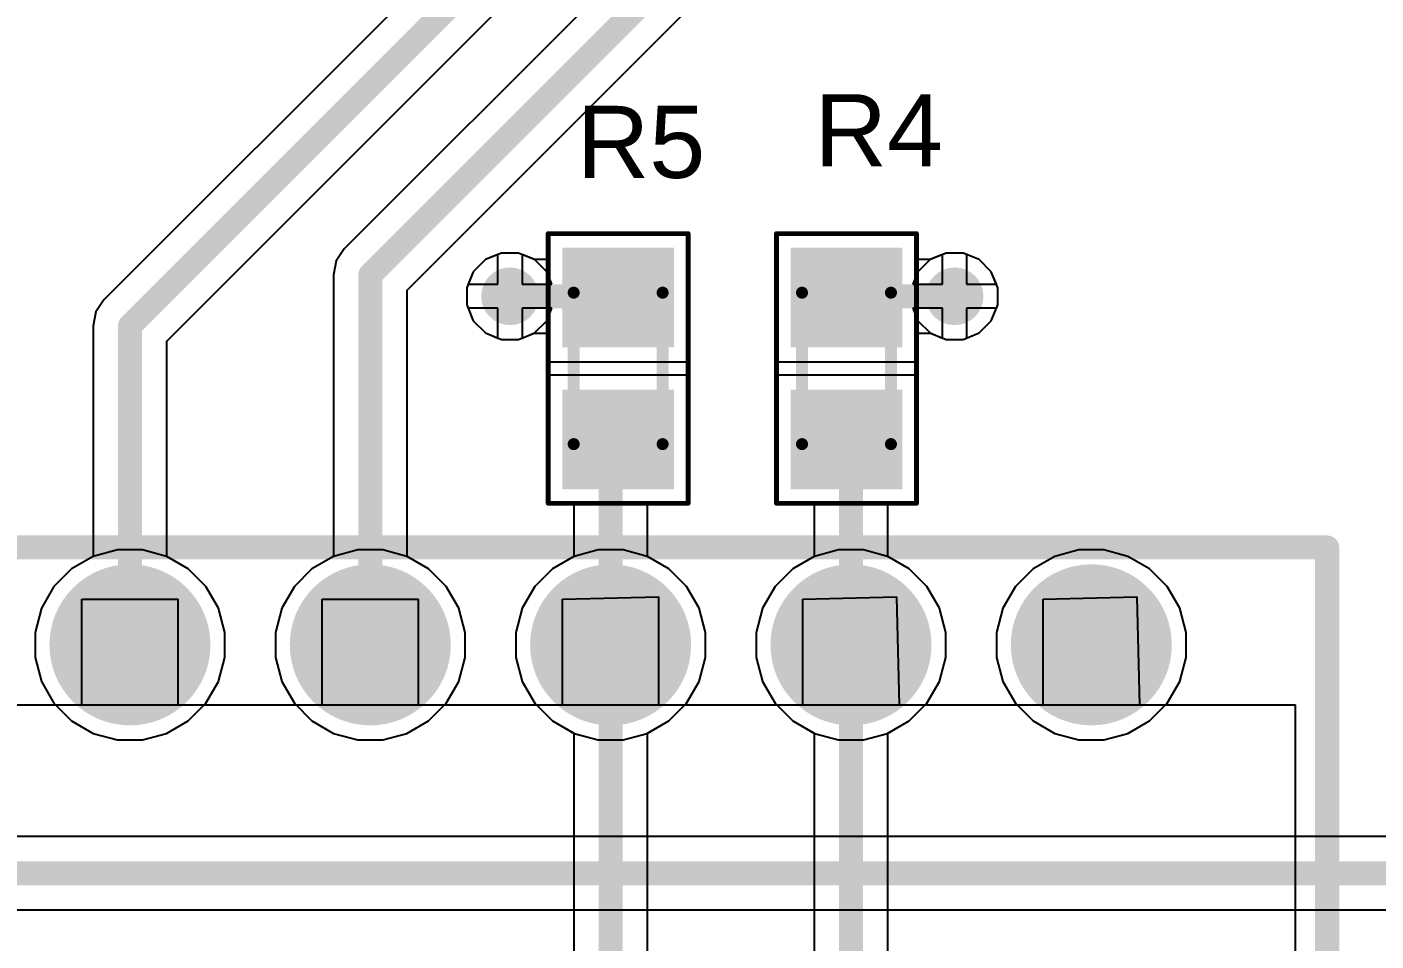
# Model space of a CAD drawing. Header units: inches. Extents: x 0.02 to 6.01, y 0.01 to 5.6.
# Drawn here: x 3.514 to 4.075, y 3.852 to 4.232 of the extents above; entities that cross this region are included whole.
import ezdxf

# ---------------------------------------------------------------- set-up
doc = ezdxf.new("R2010")
doc.units = ezdxf.units.IN
doc.header["$MEASUREMENT"] = 0
for name, color, linetype in [('Bottom Layer', 5, 'Continuous'), ('Bottom Solder', 6, 'Continuous'), ('Mechanical 13', 56, 'Continuous'), ('Mechanical 15', 56, 'Continuous'), ('Multi-Layer', 9, 'Continuous'), ('Pad Holes', 156, 'Continuous'), ('Top Layer', 1, 'Continuous'), ('Top Overlay', 2, 'Continuous'), ('Top Paste', 8, 'Continuous'), ('Top Solder', 216, 'Continuous'), ('Via Holes', 16, 'Continuous')]:
    doc.layers.add(name, color=color, linetype=linetype)
doc.styles.add('Arial', font='', dxfattribs={"height": 0.2})
doc.styles.get('Arial').set_extended_font_data('Arial')

# ---------------------------------------------------------------- blocks, each defined once
blk = doc.blocks.new('RESC1508X55N_2')
at = {"layer": 'Top Layer'}
for points in [[(-0.04626, 0.01929), (-0.0128, 0.01929), (-0.0128, -0.01929), (-0.04626, -0.01929)], [(0.0128, 0.01929), (0.04626, 0.01929), (0.04626, -0.01929), (0.0128, -0.01929)]]:
    blk.add_hatch(color=1, dxfattribs=at).paths.add_polyline_path(points)
at = {"layer": 'Top Paste'}
for points in [[(-0.04626, 0.01929), (-0.0128, 0.01929), (-0.0128, -0.01929), (-0.04626, -0.01929)], [(0.0128, 0.01929), (0.04626, 0.01929), (0.04626, -0.01929), (0.0128, -0.01929)]]:
    blk.add_hatch(color=8, dxfattribs=at).paths.add_polyline_path(points)
at = {"layer": 'Top Solder'}
for points in [[(-0.05026, 0.02329), (-0.0088, 0.02329), (-0.0088, -0.02329), (-0.05026, -0.02329)], [(0.0088, 0.02329), (0.05026, 0.02329), (0.05026, -0.02329), (0.0088, -0.02329)]]:
    blk.add_hatch(color=216, dxfattribs=at).paths.add_polyline_path(points)
at = {"layer": 'Mechanical 13'}
for points in [[(-0.0315, 0.0185, 0.005, 0.005, 0), (0.0315, 0.0185, 0.005, 0.005, 0)], [(-0.0315, 0.0185, 0.005, 0.005, 0), (-0.0315, -0.0185, 0.005, 0.005, 0)], [(0.0315, 0.0185, 0.005, 0.005, 0), (0.0315, -0.0185, 0.005, 0.005, 0)], [(-0.0315, -0.0185, 0.005, 0.005, 0), (0.0315, -0.0185, 0.005, 0.005, 0)]]:
    blk.add_lwpolyline(points, format="xyseb", dxfattribs=at)
for points in [[(-0.03275, 0.0185, 0.0025, 0.0025, 1), (-0.03025, 0.0185, 0.0025, 0.0025, 1)], [(-0.03275, 0.0185, 0.0025, 0.0025, 1), (-0.03025, 0.0185, 0.0025, 0.0025, 1)], [(0.03025, 0.0185, 0.0025, 0.0025, 1), (0.03275, 0.0185, 0.0025, 0.0025, 1)], [(0.03025, 0.0185, 0.0025, 0.0025, 1), (0.03275, 0.0185, 0.0025, 0.0025, 1)], [(-0.03275, -0.0185, 0.0025, 0.0025, 1), (-0.03025, -0.0185, 0.0025, 0.0025, 1)], [(-0.03275, -0.0185, 0.0025, 0.0025, 1), (-0.03025, -0.0185, 0.0025, 0.0025, 1)], [(0.03025, -0.0185, 0.0025, 0.0025, 1), (0.03275, -0.0185, 0.0025, 0.0025, 1)], [(0.03025, -0.0185, 0.0025, 0.0025, 1), (0.03275, -0.0185, 0.0025, 0.0025, 1)]]:
    blk.add_lwpolyline(points, format="xyseb", close=True, dxfattribs=at)
at = {"layer": 'Mechanical 15'}
for points in [[(-0.0561, 0.02913, 0.00197, 0.00197, 0), (0.0561, 0.02913, 0.00197, 0.00197, 0)], [(-0.0561, 0.02913, 0.00197, 0.00197, 0), (-0.0561, -0.02913, 0.00197, 0.00197, 0)], [(0.0561, 0.02913, 0.00197, 0.00197, 0), (0.0561, -0.02913, 0.00197, 0.00197, 0)], [(-0.0561, -0.02913, 0.00197, 0.00197, 0), (0.0561, -0.02913, 0.00197, 0.00197, 0)]]:
    blk.add_lwpolyline(points, format="xyseb", dxfattribs=at)
for points in [[(-0.05659, 0.02913, 0.000984, 0.000984, 1), (-0.05561, 0.02913, 0.000984, 0.000984, 1)], [(-0.05659, 0.02913, 0.000984, 0.000984, 1), (-0.05561, 0.02913, 0.000984, 0.000984, 1)], [(0.05561, 0.02913, 0.000984, 0.000984, 1), (0.05659, 0.02913, 0.000984, 0.000984, 1)], [(0.05561, 0.02913, 0.000984, 0.000984, 1), (0.05659, 0.02913, 0.000984, 0.000984, 1)], [(-0.05659, -0.02913, 0.000984, 0.000984, 1), (-0.05561, -0.02913, 0.000984, 0.000984, 1)], [(-0.05659, -0.02913, 0.000984, 0.000984, 1), (-0.05561, -0.02913, 0.000984, 0.000984, 1)], [(0.05561, -0.02913, 0.000984, 0.000984, 1), (0.05659, -0.02913, 0.000984, 0.000984, 1)], [(0.05561, -0.02913, 0.000984, 0.000984, 1), (0.05659, -0.02913, 0.000984, 0.000984, 1)]]:
    blk.add_lwpolyline(points, format="xyseb", close=True, dxfattribs=at)
blk = doc.blocks.new('RESC1508X55N_3')
at = {"layer": 'Top Layer'}
for points in [[(-0.04626, 0.01929), (-0.0128, 0.01929), (-0.0128, -0.01929), (-0.04626, -0.01929)], [(0.0128, 0.01929), (0.04626, 0.01929), (0.04626, -0.01929), (0.0128, -0.01929)]]:
    blk.add_hatch(color=1, dxfattribs=at).paths.add_polyline_path(points)
at = {"layer": 'Top Paste'}
for points in [[(-0.04626, 0.01929), (-0.0128, 0.01929), (-0.0128, -0.01929), (-0.04626, -0.01929)], [(0.0128, 0.01929), (0.04626, 0.01929), (0.04626, -0.01929), (0.0128, -0.01929)]]:
    blk.add_hatch(color=8, dxfattribs=at).paths.add_polyline_path(points)
at = {"layer": 'Top Solder'}
for points in [[(-0.05026, 0.02329), (-0.0088, 0.02329), (-0.0088, -0.02329), (-0.05026, -0.02329)], [(0.0088, 0.02329), (0.05026, 0.02329), (0.05026, -0.02329), (0.0088, -0.02329)]]:
    blk.add_hatch(color=216, dxfattribs=at).paths.add_polyline_path(points)
at = {"layer": 'Mechanical 13'}
for points in [[(-0.0315, 0.0185, 0.005, 0.005, 0), (0.0315, 0.0185, 0.005, 0.005, 0)], [(-0.0315, 0.0185, 0.005, 0.005, 0), (-0.0315, -0.0185, 0.005, 0.005, 0)], [(0.0315, 0.0185, 0.005, 0.005, 0), (0.0315, -0.0185, 0.005, 0.005, 0)], [(-0.0315, -0.0185, 0.005, 0.005, 0), (0.0315, -0.0185, 0.005, 0.005, 0)]]:
    blk.add_lwpolyline(points, format="xyseb", dxfattribs=at)
for points in [[(-0.03275, 0.0185, 0.0025, 0.0025, 1), (-0.03025, 0.0185, 0.0025, 0.0025, 1)], [(-0.03275, 0.0185, 0.0025, 0.0025, 1), (-0.03025, 0.0185, 0.0025, 0.0025, 1)], [(0.03025, 0.0185, 0.0025, 0.0025, 1), (0.03275, 0.0185, 0.0025, 0.0025, 1)], [(0.03025, 0.0185, 0.0025, 0.0025, 1), (0.03275, 0.0185, 0.0025, 0.0025, 1)], [(-0.03275, -0.0185, 0.0025, 0.0025, 1), (-0.03025, -0.0185, 0.0025, 0.0025, 1)], [(-0.03275, -0.0185, 0.0025, 0.0025, 1), (-0.03025, -0.0185, 0.0025, 0.0025, 1)], [(0.03025, -0.0185, 0.0025, 0.0025, 1), (0.03275, -0.0185, 0.0025, 0.0025, 1)], [(0.03025, -0.0185, 0.0025, 0.0025, 1), (0.03275, -0.0185, 0.0025, 0.0025, 1)]]:
    blk.add_lwpolyline(points, format="xyseb", close=True, dxfattribs=at)
at = {"layer": 'Mechanical 15'}
for points in [[(-0.0561, 0.02913, 0.00197, 0.00197, 0), (0.0561, 0.02913, 0.00197, 0.00197, 0)], [(-0.0561, 0.02913, 0.00197, 0.00197, 0), (-0.0561, -0.02913, 0.00197, 0.00197, 0)], [(0.0561, 0.02913, 0.00197, 0.00197, 0), (0.0561, -0.02913, 0.00197, 0.00197, 0)], [(-0.0561, -0.02913, 0.00197, 0.00197, 0), (0.0561, -0.02913, 0.00197, 0.00197, 0)]]:
    blk.add_lwpolyline(points, format="xyseb", dxfattribs=at)
for points in [[(-0.05659, 0.02913, 0.000984, 0.000984, 1), (-0.05561, 0.02913, 0.000984, 0.000984, 1)], [(-0.05659, 0.02913, 0.000984, 0.000984, 1), (-0.05561, 0.02913, 0.000984, 0.000984, 1)], [(0.05561, 0.02913, 0.000984, 0.000984, 1), (0.05659, 0.02913, 0.000984, 0.000984, 1)], [(0.05561, 0.02913, 0.000984, 0.000984, 1), (0.05659, 0.02913, 0.000984, 0.000984, 1)], [(-0.05659, -0.02913, 0.000984, 0.000984, 1), (-0.05561, -0.02913, 0.000984, 0.000984, 1)], [(-0.05659, -0.02913, 0.000984, 0.000984, 1), (-0.05561, -0.02913, 0.000984, 0.000984, 1)], [(0.05561, -0.02913, 0.000984, 0.000984, 1), (0.05659, -0.02913, 0.000984, 0.000984, 1)], [(0.05561, -0.02913, 0.000984, 0.000984, 1), (0.05659, -0.02913, 0.000984, 0.000984, 1)]]:
    blk.add_lwpolyline(points, format="xyseb", close=True, dxfattribs=at)
blk = doc.blocks.new('DIP254P1524X483_40_35')
at = {"layer": 'Bottom Layer'}
h = blk.add_hatch(color=5, dxfattribs=at)
edge = h.paths.add_edge_path()
edge.add_arc((0, 0.4), 0.0295, 0, 360)
h = blk.add_hatch(color=5, dxfattribs=at)
edge = h.paths.add_edge_path()
edge.add_arc((0, 0.3), 0.0295, 0, 360)
h = blk.add_hatch(color=5, dxfattribs=at)
edge = h.paths.add_edge_path()
edge.add_arc((0, 0.2), 0.0295, 0, 360)
h = blk.add_hatch(color=5, dxfattribs=at)
edge = h.paths.add_edge_path()
edge.add_arc((0, 0.1), 0.0295, 0, 360)
h = blk.add_hatch(color=5, dxfattribs=at)
edge = h.paths.add_edge_path()
edge.add_arc((0, 0), 0.0295, 0, 360)
at = {"layer": 'Bottom Solder'}
h = blk.add_hatch(color=6, dxfattribs=at)
edge = h.paths.add_edge_path()
edge.add_arc((0, 0.4), 0.0335, 0, 360)
h = blk.add_hatch(color=6, dxfattribs=at)
edge = h.paths.add_edge_path()
edge.add_arc((0, 0.3), 0.0335, 0, 360)
h = blk.add_hatch(color=6, dxfattribs=at)
edge = h.paths.add_edge_path()
edge.add_arc((0, 0.2), 0.0335, 0, 360)
h = blk.add_hatch(color=6, dxfattribs=at)
edge = h.paths.add_edge_path()
edge.add_arc((0, 0.1), 0.0335, 0, 360)
h = blk.add_hatch(color=6, dxfattribs=at)
edge = h.paths.add_edge_path()
edge.add_arc((0, 0), 0.0335, 0, 360)
at = {"layer": 'Multi-Layer'}
h = blk.add_hatch(color=9, dxfattribs=at)
edge = h.paths.add_edge_path()
edge.add_arc((0, 0.4), 0.0295, 0, 360)
h = blk.add_hatch(color=9, dxfattribs=at)
edge = h.paths.add_edge_path()
edge.add_arc((0, 0.3), 0.0295, 0, 360)
h = blk.add_hatch(color=9, dxfattribs=at)
edge = h.paths.add_edge_path()
edge.add_arc((0, 0.2), 0.0295, 0, 360)
h = blk.add_hatch(color=9, dxfattribs=at)
edge = h.paths.add_edge_path()
edge.add_arc((0, 0.1), 0.0295, 0, 360)
h = blk.add_hatch(color=9, dxfattribs=at)
edge = h.paths.add_edge_path()
edge.add_arc((0, 0), 0.0295, 0, 360)
at = {"layer": 'Pad Holes'}
h = blk.add_hatch(color=7, dxfattribs=at)
edge = h.paths.add_edge_path()
edge.add_arc((0, 0.4), 0.0195, 0, 360)
h = blk.add_hatch(color=7, dxfattribs=at)
edge = h.paths.add_edge_path()
edge.add_arc((0, 0.3), 0.0195, 0, 360)
h = blk.add_hatch(color=7, dxfattribs=at)
edge = h.paths.add_edge_path()
edge.add_arc((0, 0.2), 0.0195, 0, 360)
h = blk.add_hatch(color=7, dxfattribs=at)
edge = h.paths.add_edge_path()
edge.add_arc((0, 0.1), 0.0195, 0, 360)
h = blk.add_hatch(color=7, dxfattribs=at)
edge = h.paths.add_edge_path()
edge.add_arc((0, 0), 0.0195, 0, 360)
at = {"layer": 'Top Layer'}
h = blk.add_hatch(color=1, dxfattribs=at)
edge = h.paths.add_edge_path()
edge.add_arc((0, 0.4), 0.0295, 0, 360)
h = blk.add_hatch(color=1, dxfattribs=at)
edge = h.paths.add_edge_path()
edge.add_arc((0, 0.3), 0.0295, 0, 360)
h = blk.add_hatch(color=1, dxfattribs=at)
edge = h.paths.add_edge_path()
edge.add_arc((0, 0.2), 0.0295, 0, 360)
h = blk.add_hatch(color=1, dxfattribs=at)
edge = h.paths.add_edge_path()
edge.add_arc((0, 0.1), 0.0295, 0, 360)
h = blk.add_hatch(color=1, dxfattribs=at)
edge = h.paths.add_edge_path()
edge.add_arc((0, 0), 0.0295, 0, 360)
at = {"layer": 'Top Solder'}
h = blk.add_hatch(color=216, dxfattribs=at)
edge = h.paths.add_edge_path()
edge.add_arc((0, 0.4), 0.0335, 0, 360)
h = blk.add_hatch(color=216, dxfattribs=at)
edge = h.paths.add_edge_path()
edge.add_arc((0, 0.3), 0.0335, 0, 360)
h = blk.add_hatch(color=216, dxfattribs=at)
edge = h.paths.add_edge_path()
edge.add_arc((0, 0.2), 0.0335, 0, 360)
h = blk.add_hatch(color=216, dxfattribs=at)
edge = h.paths.add_edge_path()
edge.add_arc((0, 0.1), 0.0335, 0, 360)
h = blk.add_hatch(color=216, dxfattribs=at)
edge = h.paths.add_edge_path()
edge.add_arc((0, 0), 0.0335, 0, 360)
at = {"layer": 'Mechanical 13'}
for points in [[(-0.025, 1.985), (-0.025, -0.085)], [(-0.025, 0.42), (0.019, 0.42)], [(-0.025, 0.42), (-0.025, 0.38)], [(0.019, 0.42), (0.019, 0.38)], [(-0.025, 0.38), (0.019, 0.38)], [(-0.025, 0.32), (0.019, 0.32)], [(-0.025, 0.32), (-0.025, 0.28)], [(0.019, 0.32), (0.019, 0.28)], [(-0.025, 0.28), (0.019, 0.28)], [(-0.025, 0.22), (0.019, 0.22)], [(-0.025, 0.22), (-0.025, 0.18)], [(0.019, 0.22), (0.02, 0.18)], [(-0.025, 0.18), (0.02, 0.18)], [(-0.025, 0.12), (0.019, 0.12)], [(-0.025, 0.12), (-0.025, 0.08)], [(0.019, 0.12), (0.02, 0.081)], [(0.02, 0.081), (-0.025, 0.08)], [(-0.025, 0.02), (0.019, 0.02)], [(-0.025, 0.02), (-0.025, -0.02)], [(0.019, 0.02), (0.02, -0.019)], [(0.02, -0.019), (-0.025, -0.02)], [(-0.575, -0.085), (-0.025, -0.085)]]:
    blk.add_lwpolyline(points, dxfattribs=at)
for points in [[(-0.025, 0.42, 1), (-0.025, 0.42, 1)], [(-0.025, 0.42, 1), (-0.025, 0.42, 1)], [(0.019, 0.42, 1), (0.019, 0.42, 1)], [(0.019, 0.42, 1), (0.019, 0.42, 1)], [(-0.025, 0.38, 1), (-0.025, 0.38, 1)], [(-0.025, 0.38, 1), (-0.025, 0.38, 1)], [(0.019, 0.38, 1), (0.019, 0.38, 1)], [(0.019, 0.38, 1), (0.019, 0.38, 1)], [(-0.025, 0.32, 1), (-0.025, 0.32, 1)], [(-0.025, 0.32, 1), (-0.025, 0.32, 1)], [(0.019, 0.32, 1), (0.019, 0.32, 1)], [(0.019, 0.32, 1), (0.019, 0.32, 1)], [(-0.025, 0.28, 1), (-0.025, 0.28, 1)], [(-0.025, 0.28, 1), (-0.025, 0.28, 1)], [(0.019, 0.28, 1), (0.019, 0.28, 1)], [(0.019, 0.28, 1), (0.019, 0.28, 1)], [(-0.025, 0.22, 1), (-0.025, 0.22, 1)], [(-0.025, 0.22, 1), (-0.025, 0.22, 1)], [(0.019, 0.22, 1), (0.019, 0.22, 1)], [(0.019, 0.22, 1), (0.019, 0.22, 1)], [(-0.025, 0.18, 1), (-0.025, 0.18, 1)], [(-0.025, 0.18, 1), (-0.025, 0.18, 1)], [(0.02, 0.18, 1), (0.02, 0.18, 1)], [(0.02, 0.18, 1), (0.02, 0.18, 1)], [(-0.025, 0.12, 1), (-0.025, 0.12, 1)], [(-0.025, 0.12, 1), (-0.025, 0.12, 1)], [(0.019, 0.12, 1), (0.019, 0.12, 1)], [(0.019, 0.12, 1), (0.019, 0.12, 1)], [(-0.025, 0.08, 1), (-0.025, 0.08, 1)], [(-0.025, 0.08, 1), (-0.025, 0.08, 1)], [(0.02, 0.081, 1), (0.02, 0.081, 1)], [(0.02, 0.081, 1), (0.02, 0.081, 1)], [(-0.025, 0.02, 1), (-0.025, 0.02, 1)], [(-0.025, 0.02, 1), (-0.025, 0.02, 1)], [(0.019, 0.02, 1), (0.019, 0.02, 1)], [(0.019, 0.02, 1), (0.019, 0.02, 1)], [(-0.025, -0.02, 1), (-0.025, -0.02, 1)], [(-0.025, -0.02, 1), (-0.025, -0.02, 1)], [(0.02, -0.019, 1), (0.02, -0.019, 1)], [(0.02, -0.019, 1), (0.02, -0.019, 1)], [(-0.025, -0.085, 1), (-0.025, -0.085, 1)], [(-0.025, -0.085, 1), (-0.025, -0.085, 1)]]:
    blk.add_lwpolyline(points, format="xyb", close=True, dxfattribs=at)

msp = doc.modelspace()

# ---------------------------------------------------------------- hatches: boundary and pattern name
at = {"layer": 'Bottom Layer'}
h = msp.add_hatch(color=5, dxfattribs=at)
edge = h.paths.add_edge_path()
edge.add_arc((3.715, 4.12), 0.008, 0, 360)
h = msp.add_hatch(color=5, dxfattribs=at)
edge = h.paths.add_edge_path()
edge.add_arc((3.9, 4.12), 0.008, 0, 360)
at = {"layer": 'Bottom Solder'}
h = msp.add_hatch(color=6, dxfattribs=at)
edge = h.paths.add_edge_path()
edge.add_arc((3.715, 4.12), 0.012, 0, 360)
h = msp.add_hatch(color=6, dxfattribs=at)
edge = h.paths.add_edge_path()
edge.add_arc((3.9, 4.12), 0.012, 0, 360)
at = {"layer": 'Top Layer'}
h = msp.add_hatch(color=1, dxfattribs=at)
edge = h.paths.add_edge_path()
edge.add_arc((3.715, 4.12), 0.008, 0, 360)
h = msp.add_hatch(color=1, dxfattribs=at)
edge = h.paths.add_edge_path()
edge.add_arc((3.9, 4.12), 0.008, 0, 360)
at = {"layer": 'Top Solder'}
h = msp.add_hatch(color=216, dxfattribs=at)
edge = h.paths.add_edge_path()
edge.add_arc((3.715, 4.12), 0.012, 0, 360)
h = msp.add_hatch(color=216, dxfattribs=at)
edge = h.paths.add_edge_path()
edge.add_arc((3.9, 4.12), 0.012, 0, 360)
at = {"layer": 'Via Holes'}
h = msp.add_hatch(color=7, dxfattribs=at)
edge = h.paths.add_edge_path()
edge.add_arc((3.715, 4.12), 0.004, 0, 360)
h = msp.add_hatch(color=7, dxfattribs=at)
edge = h.paths.add_edge_path()
edge.add_arc((3.9, 4.12), 0.004, 0, 360)

# ---------------------------------------------------------------- linework, layer by layer
at = {"layer": 'Bottom Layer'}
for p, q in [((3.85182, 4.42425), (3.54606, 4.11849)), ((3.57217, 4.10134), (3.87345, 4.40262)), ((3.67217, 4.1226), (3.95219, 4.40262)), ((3.90485, 4.39854), (3.64606, 4.13975)), ((3.64606, 4.13975), (3.64274, 4.13479)), ((3.71, 4.13741), (3.7048, 4.13526)), ((3.71, 4.125), (3.71, 4.13741)), ((3.7252, 4.13526), (3.72, 4.13741)), ((3.72, 4.13741), (3.72, 4.125)), ((3.895, 4.13741), (3.8898, 4.13526)), ((3.895, 4.125), (3.895, 4.13741)), ((3.9102, 4.13526), (3.905, 4.13741)), ((3.905, 4.13741), (3.905, 4.125)), ((3.64274, 4.13479), (3.64158, 4.12894)), ((3.7048, 4.13526), (3.69974, 4.1302)), ((3.73026, 4.1302), (3.7252, 4.13526)), ((3.8898, 4.13526), (3.88474, 4.1302)), ((3.91526, 4.1302), (3.9102, 4.13526)), ((3.64158, 4.12894), (3.64158, 4.01178)), ((3.69974, 4.1302), (3.69759, 4.125)), ((3.73241, 4.125), (3.73026, 4.1302)), ((3.88474, 4.1302), (3.88259, 4.125)), ((3.91741, 4.125), (3.91526, 4.1302)), ((3.67217, 4.01178), (3.67217, 4.1226)), ((3.69759, 4.125), (3.71, 4.125)), ((3.72, 4.125), (3.73241, 4.125)), ((3.88259, 4.125), (3.895, 4.125)), ((3.905, 4.125), (3.91741, 4.125)), ((3.54606, 4.11849), (3.54274, 4.11353)), ((3.71, 4.115), (3.69759, 4.115)), ((3.69759, 4.115), (3.69974, 4.1098)), ((3.71, 4.10259), (3.71, 4.115)), ((3.73241, 4.115), (3.72, 4.115)), ((3.72, 4.115), (3.72, 4.10259)), ((3.73026, 4.1098), (3.73241, 4.115)), ((3.895, 4.115), (3.88259, 4.115)), ((3.88259, 4.115), (3.88474, 4.1098)), ((3.895, 4.10259), (3.895, 4.115)), ((3.91741, 4.115), (3.905, 4.115)), ((3.905, 4.115), (3.905, 4.10259)), ((3.91526, 4.1098), (3.91741, 4.115)), ((3.54274, 4.11353), (3.54158, 4.10768)), ((3.69974, 4.1098), (3.7048, 4.10474)), ((3.7252, 4.10474), (3.73026, 4.1098)), ((3.88474, 4.1098), (3.8898, 4.10474)), ((3.9102, 4.10474), (3.91526, 4.1098)), ((3.54158, 4.10768), (3.54158, 4.01178)), ((3.7048, 4.10474), (3.71, 4.10259)), ((3.72, 4.10259), (3.7252, 4.10474)), ((3.8898, 4.10474), (3.895, 4.10259)), ((3.905, 4.10259), (3.9102, 4.10474)), ((3.57217, 4.01178), (3.57217, 4.10134)), ((3.75167, 4.0145), (3.74163, 4.01181)), ((3.76207, 4.0145), (3.75167, 4.0145)), ((3.77212, 4.01181), (3.76207, 4.0145)), ((3.85167, 4.0145), (3.84163, 4.01181)), ((3.86207, 4.0145), (3.85167, 4.0145)), ((3.87212, 4.01181), (3.86207, 4.0145)), ((3.95167, 4.0145), (3.94163, 4.01181)), ((3.96207, 4.0145), (3.95167, 4.0145)), ((3.97212, 4.01181), (3.96207, 4.0145)), ((3.54158, 4.01178), (3.53262, 4.00661)), ((3.58113, 4.00661), (3.57217, 4.01178)), ((3.64158, 4.01178), (3.63262, 4.00661)), ((3.68113, 4.00661), (3.67217, 4.01178)), ((3.74163, 4.01181), (3.73262, 4.00661)), ((3.78113, 4.00661), (3.77212, 4.01181)), ((3.84163, 4.01181), (3.83262, 4.00661)), ((3.88113, 4.00661), (3.87212, 4.01181)), ((3.94163, 4.01181), (3.93262, 4.00661)), ((3.98113, 4.00661), (3.97212, 4.01181)), ((3.53262, 4.00661), (3.52527, 3.99925)), ((3.58848, 3.99925), (3.58113, 4.00661)), ((3.63262, 4.00661), (3.62527, 3.99925)), ((3.68848, 3.99925), (3.68113, 4.00661)), ((3.73262, 4.00661), (3.72527, 3.99925)), ((3.78848, 3.99925), (3.78113, 4.00661)), ((3.83262, 4.00661), (3.82527, 3.99925)), ((3.88848, 3.99925), (3.88113, 4.00661)), ((3.93262, 4.00661), (3.92527, 3.99925)), ((3.98848, 3.99925), (3.98113, 4.00661)), ((3.52527, 3.99925), (3.52007, 3.99025)), ((3.59368, 3.99025), (3.58848, 3.99925)), ((3.62527, 3.99925), (3.62007, 3.99025)), ((3.69368, 3.99025), (3.68848, 3.99925)), ((3.72527, 3.99925), (3.72007, 3.99025)), ((3.79368, 3.99025), (3.78848, 3.99925)), ((3.82527, 3.99925), (3.82007, 3.99025)), ((3.89368, 3.99025), (3.88848, 3.99925)), ((3.92527, 3.99925), (3.92007, 3.99025)), ((3.99368, 3.99025), (3.98848, 3.99925)), ((3.52007, 3.99025), (3.51737, 3.9802)), ((3.59637, 3.9802), (3.59368, 3.99025)), ((3.62007, 3.99025), (3.61737, 3.9802)), ((3.69637, 3.9802), (3.69368, 3.99025)), ((3.72007, 3.99025), (3.71737, 3.9802)), ((3.79637, 3.9802), (3.79368, 3.99025)), ((3.82007, 3.99025), (3.81737, 3.9802)), ((3.89637, 3.9802), (3.89368, 3.99025)), ((3.92007, 3.99025), (3.91737, 3.9802)), ((3.99637, 3.9802), (3.99368, 3.99025)), ((3.51737, 3.9802), (3.51737, 3.9698)), ((3.59637, 3.9698), (3.59637, 3.9802)), ((3.61737, 3.9802), (3.61737, 3.9698)), ((3.69637, 3.9698), (3.69637, 3.9802)), ((3.71737, 3.9802), (3.71737, 3.9698)), ((3.79637, 3.9698), (3.79637, 3.9802)), ((3.81737, 3.9802), (3.81737, 3.9698)), ((3.89637, 3.9698), (3.89637, 3.9802)), ((3.91737, 3.9802), (3.91737, 3.9698)), ((3.99637, 3.9698), (3.99637, 3.9802)), ((3.51737, 3.9698), (3.52007, 3.95975)), ((3.59368, 3.95975), (3.59637, 3.9698)), ((3.61737, 3.9698), (3.62007, 3.95975)), ((3.69368, 3.95975), (3.69637, 3.9698)), ((3.71737, 3.9698), (3.72007, 3.95975)), ((3.79368, 3.95975), (3.79637, 3.9698)), ((3.81737, 3.9698), (3.82007, 3.95975)), ((3.89368, 3.95975), (3.89637, 3.9698)), ((3.91737, 3.9698), (3.92007, 3.95975)), ((3.99368, 3.95975), (3.99637, 3.9698)), ((3.52007, 3.95975), (3.52527, 3.95075)), ((3.58848, 3.95075), (3.59368, 3.95975)), ((3.62007, 3.95975), (3.62527, 3.95075)), ((3.68848, 3.95075), (3.69368, 3.95975)), ((3.72007, 3.95975), (3.72527, 3.95075)), ((3.78848, 3.95075), (3.79368, 3.95975)), ((3.82007, 3.95975), (3.82527, 3.95075)), ((3.88848, 3.95075), (3.89368, 3.95975)), ((3.92007, 3.95975), (3.92527, 3.95075)), ((3.98848, 3.95075), (3.99368, 3.95975)), ((3.52527, 3.95075), (3.53262, 3.94339)), ((3.58113, 3.94339), (3.58848, 3.95075)), ((3.62527, 3.95075), (3.63262, 3.94339)), ((3.68113, 3.94339), (3.68848, 3.95075)), ((3.72527, 3.95075), (3.73262, 3.94339)), ((3.78113, 3.94339), (3.78848, 3.95075)), ((3.82527, 3.95075), (3.83262, 3.94339)), ((3.88113, 3.94339), (3.88848, 3.95075)), ((3.92527, 3.95075), (3.93262, 3.94339)), ((3.98113, 3.94339), (3.98848, 3.95075)), ((3.53262, 3.94339), (3.54163, 3.93819)), ((3.57212, 3.93819), (3.58113, 3.94339)), ((3.63262, 3.94339), (3.64163, 3.93819)), ((3.67212, 3.93819), (3.68113, 3.94339)), ((3.73262, 3.94339), (3.74158, 3.93822)), ((3.77217, 3.93822), (3.78113, 3.94339)), ((3.83262, 3.94339), (3.84158, 3.93822)), ((3.87217, 3.93822), (3.88113, 3.94339)), ((3.93262, 3.94339), (3.94163, 3.93819)), ((3.97212, 3.93819), (3.98113, 3.94339)), ((3.54163, 3.93819), (3.55167, 3.9355)), ((3.55167, 3.9355), (3.56207, 3.9355)), ((3.56207, 3.9355), (3.57212, 3.93819)), ((3.64163, 3.93819), (3.65167, 3.9355)), ((3.65167, 3.9355), (3.66207, 3.9355)), ((3.66207, 3.9355), (3.67212, 3.93819)), ((3.74158, 3.93822), (3.74158, 3.63793)), ((3.77217, 3.64427), (3.77217, 3.93822)), ((3.84158, 3.93822), (3.84158, 3.60313)), ((3.87217, 3.60946), (3.87217, 3.93822)), ((3.94163, 3.93819), (3.95167, 3.9355)), ((3.95167, 3.9355), (3.96207, 3.9355)), ((3.96207, 3.9355), (3.97212, 3.93819))]:
    msp.add_line(p, q, dxfattribs=at)
for points in [[(4.54993, 5.5954, 0.01, 0.01, -0.760418), (3.00371, 0.01993, 0.01, 0.01, 0)], [(3.55687, 4.10768, 0.01, 0.01, 0), (3.8875, 4.43831, 0.01, 0.01, 0)], [(3.65687, 4.12894, 0.01, 0.01, 0), (3.96624, 4.43831, 0.01, 0.01, 0)], [(3.65687, 3.975, 0.01, 0.01, 0), (3.65687, 4.12894, 0.01, 0.01, 0)], [(3.55687, 3.975, 0.01, 0.01, 0), (3.55687, 4.10768, 0.01, 0.01, 0)], [(3.75687, 3.63793, 0.01, 0.01, 0), (3.75687, 3.975, 0.01, 0.01, 0)], [(3.85687, 3.60313, 0.01, 0.01, 0), (3.85687, 3.975, 0.01, 0.01, 0)]]:
    msp.add_lwpolyline(points, format="xyseb", dxfattribs=at)
for points in [[(3.65437, 4.12894, 0.005, 0.005, 1), (3.65937, 4.12894, 0.005, 0.005, 1)], [(3.65437, 4.12894, 0.005, 0.005, 1), (3.65937, 4.12894, 0.005, 0.005, 1)], [(3.55437, 4.10768, 0.005, 0.005, 1), (3.55937, 4.10768, 0.005, 0.005, 1)], [(3.55437, 4.10768, 0.005, 0.005, 1), (3.55937, 4.10768, 0.005, 0.005, 1)], [(3.55437, 3.975, 0.005, 0.005, 1), (3.55937, 3.975, 0.005, 0.005, 1)], [(3.65437, 3.975, 0.005, 0.005, 1), (3.65937, 3.975, 0.005, 0.005, 1)], [(3.75437, 3.975, 0.005, 0.005, 1), (3.75937, 3.975, 0.005, 0.005, 1)], [(3.85437, 3.975, 0.005, 0.005, 1), (3.85937, 3.975, 0.005, 0.005, 1)]]:
    msp.add_lwpolyline(points, format="xyseb", close=True, dxfattribs=at)
at = {"layer": 'Top Layer'}
for p, q in [((3.78929, 4.14626), (3.73071, 4.14626)), ((3.73071, 4.14626), (3.73071, 4.13529)), ((3.78929, 4.0928), (3.78929, 4.14626)), ((3.88429, 4.14626), (3.82571, 4.14626)), ((3.82571, 4.14626), (3.82571, 4.0928)), ((3.88429, 4.13529), (3.88429, 4.14626)), ((3.71142, 4.138), (3.7048, 4.13526)), ((3.71858, 4.138), (3.71142, 4.138)), ((3.72511, 4.13529), (3.71858, 4.138)), ((3.89642, 4.138), (3.88989, 4.13529)), ((3.90358, 4.138), (3.89642, 4.138)), ((3.9102, 4.13526), (3.90358, 4.138)), ((3.7048, 4.13526), (3.69974, 4.1302)), ((3.73071, 4.13529), (3.72511, 4.13529)), ((3.88989, 4.13529), (3.88429, 4.13529)), ((3.91526, 4.1302), (3.9102, 4.13526)), ((3.69974, 4.1302), (3.697, 4.12358)), ((3.918, 4.12358), (3.91526, 4.1302)), ((3.697, 4.12358), (3.697, 4.11642)), ((3.918, 4.11642), (3.918, 4.12358)), ((3.697, 4.11642), (3.69974, 4.1098)), ((3.91526, 4.1098), (3.918, 4.11642)), ((3.69974, 4.1098), (3.7048, 4.10474)), ((3.9102, 4.10474), (3.91526, 4.1098)), ((3.7048, 4.10474), (3.71142, 4.102)), ((3.71858, 4.102), (3.72511, 4.10471)), ((3.72511, 4.10471), (3.73071, 4.10471)), ((3.73071, 4.10471), (3.73071, 4.0928)), ((3.88429, 4.0928), (3.88429, 4.10471)), ((3.88429, 4.10471), (3.88989, 4.10471)), ((3.88989, 4.10471), (3.89642, 4.102)), ((3.90358, 4.102), (3.9102, 4.10474)), ((3.71142, 4.102), (3.71858, 4.102)), ((3.89642, 4.102), (3.90358, 4.102)), ((3.73071, 4.0928), (3.78929, 4.0928)), ((3.82571, 4.0928), (3.88429, 4.0928)), ((3.78929, 4.0872), (3.73071, 4.0872)), ((3.73071, 4.0872), (3.73071, 4.03374)), ((3.78929, 4.03374), (3.78929, 4.0872)), ((3.88429, 4.0872), (3.82571, 4.0872)), ((3.82571, 4.0872), (3.82571, 4.03374)), ((3.88429, 4.03374), (3.88429, 4.0872)), ((3.73071, 4.03374), (3.74158, 4.03374)), ((3.74158, 4.03374), (3.74158, 4.01178)), ((3.77217, 4.01178), (3.77217, 4.03374)), ((3.77217, 4.03374), (3.78929, 4.03374)), ((3.82571, 4.03374), (3.84158, 4.03374)), ((3.84158, 4.03374), (3.84158, 4.01178)), ((3.87217, 4.01178), (3.87217, 4.03374)), ((3.87217, 4.03374), (3.88429, 4.03374)), ((3.55167, 4.0145), (3.54163, 4.01181)), ((3.56207, 4.0145), (3.55167, 4.0145)), ((3.57212, 4.01181), (3.56207, 4.0145)), ((3.65167, 4.0145), (3.64163, 4.01181)), ((3.66207, 4.0145), (3.65167, 4.0145)), ((3.67212, 4.01181), (3.66207, 4.0145)), ((3.95167, 4.0145), (3.94163, 4.01181)), ((3.96207, 4.0145), (3.95167, 4.0145)), ((3.97212, 4.01181), (3.96207, 4.0145)), ((3.54163, 4.01181), (3.53262, 4.00661)), ((3.58113, 4.00661), (3.57212, 4.01181)), ((3.64163, 4.01181), (3.63262, 4.00661)), ((3.68113, 4.00661), (3.67212, 4.01181)), ((3.74158, 4.01178), (3.73262, 4.00661)), ((3.78113, 4.00661), (3.77217, 4.01178)), ((3.84158, 4.01178), (3.83262, 4.00661)), ((3.88113, 4.00661), (3.87217, 4.01178)), ((3.94163, 4.01181), (3.93262, 4.00661)), ((3.98113, 4.00661), (3.97212, 4.01181)), ((3.53262, 4.00661), (3.52527, 3.99925)), ((3.58848, 3.99925), (3.58113, 4.00661)), ((3.63262, 4.00661), (3.62527, 3.99925)), ((3.68848, 3.99925), (3.68113, 4.00661)), ((3.73262, 4.00661), (3.72527, 3.99925)), ((3.78848, 3.99925), (3.78113, 4.00661)), ((3.83262, 4.00661), (3.82527, 3.99925)), ((3.88848, 3.99925), (3.88113, 4.00661)), ((3.93262, 4.00661), (3.92527, 3.99925)), ((3.98848, 3.99925), (3.98113, 4.00661)), ((3.52527, 3.99925), (3.52007, 3.99025)), ((3.59368, 3.99025), (3.58848, 3.99925)), ((3.62527, 3.99925), (3.62007, 3.99025)), ((3.69368, 3.99025), (3.68848, 3.99925)), ((3.72527, 3.99925), (3.72007, 3.99025)), ((3.79368, 3.99025), (3.78848, 3.99925)), ((3.82527, 3.99925), (3.82007, 3.99025)), ((3.89368, 3.99025), (3.88848, 3.99925)), ((3.92527, 3.99925), (3.92007, 3.99025)), ((3.99368, 3.99025), (3.98848, 3.99925)), ((3.52007, 3.99025), (3.51737, 3.9802)), ((3.59637, 3.9802), (3.59368, 3.99025)), ((3.62007, 3.99025), (3.61737, 3.9802)), ((3.69637, 3.9802), (3.69368, 3.99025)), ((3.72007, 3.99025), (3.71737, 3.9802)), ((3.79637, 3.9802), (3.79368, 3.99025)), ((3.82007, 3.99025), (3.81737, 3.9802)), ((3.89637, 3.9802), (3.89368, 3.99025)), ((3.92007, 3.99025), (3.91737, 3.9802)), ((3.99637, 3.9802), (3.99368, 3.99025)), ((3.51737, 3.9802), (3.51737, 3.9698)), ((3.59637, 3.9698), (3.59637, 3.9802)), ((3.61737, 3.9802), (3.61737, 3.9698)), ((3.69637, 3.9698), (3.69637, 3.9802)), ((3.71737, 3.9802), (3.71737, 3.9698)), ((3.79637, 3.9698), (3.79637, 3.9802)), ((3.81737, 3.9802), (3.81737, 3.9698)), ((3.89637, 3.9698), (3.89637, 3.9802)), ((3.91737, 3.9802), (3.91737, 3.9698)), ((3.99637, 3.9698), (3.99637, 3.9802)), ((3.51737, 3.9698), (3.52007, 3.95975)), ((3.59368, 3.95975), (3.59637, 3.9698)), ((3.61737, 3.9698), (3.62007, 3.95975)), ((3.69368, 3.95975), (3.69637, 3.9698)), ((3.71737, 3.9698), (3.72007, 3.95975)), ((3.79368, 3.95975), (3.79637, 3.9698)), ((3.81737, 3.9698), (3.82007, 3.95975)), ((3.89368, 3.95975), (3.89637, 3.9698)), ((3.91737, 3.9698), (3.92007, 3.95975)), ((3.99368, 3.95975), (3.99637, 3.9698)), ((3.52007, 3.95975), (3.52527, 3.95075)), ((3.58848, 3.95075), (3.59368, 3.95975)), ((3.62007, 3.95975), (3.62527, 3.95075)), ((3.68848, 3.95075), (3.69368, 3.95975)), ((3.72007, 3.95975), (3.72527, 3.95075)), ((3.78848, 3.95075), (3.79368, 3.95975)), ((3.82007, 3.95975), (3.82527, 3.95075)), ((3.88848, 3.95075), (3.89368, 3.95975)), ((3.92007, 3.95975), (3.92527, 3.95075)), ((3.98848, 3.95075), (3.99368, 3.95975)), ((3.52527, 3.95075), (3.53262, 3.94339)), ((3.58113, 3.94339), (3.58848, 3.95075)), ((3.62527, 3.95075), (3.63262, 3.94339)), ((3.68113, 3.94339), (3.68848, 3.95075)), ((3.72527, 3.95075), (3.73262, 3.94339)), ((3.78113, 3.94339), (3.78848, 3.95075)), ((3.82527, 3.95075), (3.83262, 3.94339)), ((3.88113, 3.94339), (3.88848, 3.95075)), ((3.92527, 3.95075), (3.93262, 3.94339)), ((3.98113, 3.94339), (3.98848, 3.95075)), ((3.53262, 3.94339), (3.54163, 3.93819)), ((3.57212, 3.93819), (3.58113, 3.94339)), ((3.63262, 3.94339), (3.64163, 3.93819)), ((3.67212, 3.93819), (3.68113, 3.94339)), ((3.73262, 3.94339), (3.74163, 3.93819)), ((3.77212, 3.93819), (3.78113, 3.94339)), ((3.83262, 3.94339), (3.84163, 3.93819)), ((3.87212, 3.93819), (3.88113, 3.94339)), ((3.93262, 3.94339), (3.94163, 3.93819)), ((3.97212, 3.93819), (3.98113, 3.94339)), ((3.54163, 3.93819), (3.55167, 3.9355)), ((3.55167, 3.9355), (3.56207, 3.9355)), ((3.56207, 3.9355), (3.57212, 3.93819)), ((3.64163, 3.93819), (3.65167, 3.9355)), ((3.65167, 3.9355), (3.66207, 3.9355)), ((3.66207, 3.9355), (3.67212, 3.93819)), ((3.74163, 3.93819), (3.75167, 3.9355)), ((3.75167, 3.9355), (3.76207, 3.9355)), ((3.76207, 3.9355), (3.77212, 3.93819)), ((3.84163, 3.93819), (3.85167, 3.9355)), ((3.85167, 3.9355), (3.86207, 3.9355)), ((3.86207, 3.9355), (3.87212, 3.93819)), ((3.94163, 3.93819), (3.95167, 3.9355)), ((3.95167, 3.9355), (3.96207, 3.9355)), ((3.96207, 3.9355), (3.97212, 3.93819)), ((4.51, 3.89529), (2.65821, 3.89529)), ((2.65187, 3.86471), (4.50367, 3.86471))]:
    msp.add_line(p, q, dxfattribs=at)
for points in [[(4.54809, 5.5936, 0.01, 0.01, -0.760418), (3.00187, 0.01813, 0.01, 0.01, 0)], [(3.715, 4.12, 0.01, 0.01, 0), (3.75953, 4.12, 0.01, 0.01, 0)], [(3.75953, 4.12, 0.01, 0.01, 0), (3.76, 4.11953, 0.01, 0.01, 0)], [(3.855, 4.11953, 0.01, 0.01, 0), (3.85547, 4.12, 0.01, 0.01, 0)], [(3.85547, 4.12, 0.01, 0.01, 0), (3.9, 4.12, 0.01, 0.01, 0)], [(3.75687, 4.05735, 0.01, 0.01, 0), (3.76, 4.06047, 0.01, 0.01, 0)], [(3.855, 4.06047, 0.01, 0.01, 0), (3.85687, 4.0586, 0.01, 0.01, 0)], [(3.75687, 3.975, 0.01, 0.01, 0), (3.75687, 4.05735, 0.01, 0.01, 0)], [(3.85687, 3.975, 0.01, 0.01, 0), (3.85687, 4.0586, 0.01, 0.01, 0)], [(2.65187, 3.88, 0.01, 0.01, 0), (4.51, 3.88, 0.01, 0.01, 0)]]:
    msp.add_lwpolyline(points, format="xyseb", dxfattribs=at)
for points in [[(3.7125, 4.12, 0.005, 0.005, 1), (3.7175, 4.12, 0.005, 0.005, 1)], [(3.75703, 4.12, 0.005, 0.005, 1), (3.76203, 4.12, 0.005, 0.005, 1)], [(3.75703, 4.12, 0.005, 0.005, 1), (3.76203, 4.12, 0.005, 0.005, 1)], [(3.7575, 4.11953, 0.005, 0.005, 1), (3.7625, 4.11953, 0.005, 0.005, 1)], [(3.8525, 4.11953, 0.005, 0.005, 1), (3.8575, 4.11953, 0.005, 0.005, 1)], [(3.85297, 4.12, 0.005, 0.005, 1), (3.85797, 4.12, 0.005, 0.005, 1)], [(3.85297, 4.12, 0.005, 0.005, 1), (3.85797, 4.12, 0.005, 0.005, 1)], [(3.8975, 4.12, 0.005, 0.005, 1), (3.9025, 4.12, 0.005, 0.005, 1)], [(3.7575, 4.06047, 0.005, 0.005, 1), (3.7625, 4.06047, 0.005, 0.005, 1)], [(3.8525, 4.06047, 0.005, 0.005, 1), (3.8575, 4.06047, 0.005, 0.005, 1)], [(3.75437, 4.05735, 0.005, 0.005, 1), (3.75937, 4.05735, 0.005, 0.005, 1)], [(3.75437, 4.05735, 0.005, 0.005, 1), (3.75937, 4.05735, 0.005, 0.005, 1)], [(3.85437, 4.0586, 0.005, 0.005, 1), (3.85937, 4.0586, 0.005, 0.005, 1)], [(3.85437, 4.0586, 0.005, 0.005, 1), (3.85937, 4.0586, 0.005, 0.005, 1)], [(3.75437, 3.975, 0.005, 0.005, 1), (3.75937, 3.975, 0.005, 0.005, 1)], [(3.85437, 3.975, 0.005, 0.005, 1), (3.85937, 3.975, 0.005, 0.005, 1)]]:
    msp.add_lwpolyline(points, format="xyseb", close=True, dxfattribs=at)
at = {"layer": 'Top Overlay'}
for points in [[(1.96, 4.01551, 0.01, 0.01, 0), (4.055, 4.01551, 0.01, 0.01, 0)], [(4.055, 3.335, 0.01, 0.01, 0), (4.055, 4.01551, 0.01, 0.01, 0)]]:
    msp.add_lwpolyline(points, format="xyseb", dxfattribs=at)
msp.add_lwpolyline([(4.0525, 4.01551, 0.005, 0.005, 1), (4.0575, 4.01551, 0.005, 0.005, 1)], format="xyseb", close=True, dxfattribs=at)
msp.add_lwpolyline([(4.0525, 4.01551, 0.005, 0.005, 1), (4.0575, 4.01551, 0.005, 0.005, 1)], format="xyseb", close=True, dxfattribs=at)

# ---------------------------------------------------------------- block references
at = {"rotation": 90}
for name, p in [('RESC1508X55N_2', (3.76, 4.09)), ('RESC1508X55N_3', (3.855, 4.09)), ('DIP254P1524X483_40_35', (3.95687, 3.975))]:
    msp.add_blockref(name, p, dxfattribs=at)

# ---------------------------------------------------------------- texts
at = {"layer": 'Top Overlay', "style": 'Arial'}
for s, p in [('R4', (3.84159, 4.17406)), ('R5', (3.74271, 4.16923))]:
    msp.add_text(s, height=0.03, dxfattribs=at).set_placement(p)

doc.saveas('drawing.dxf')
